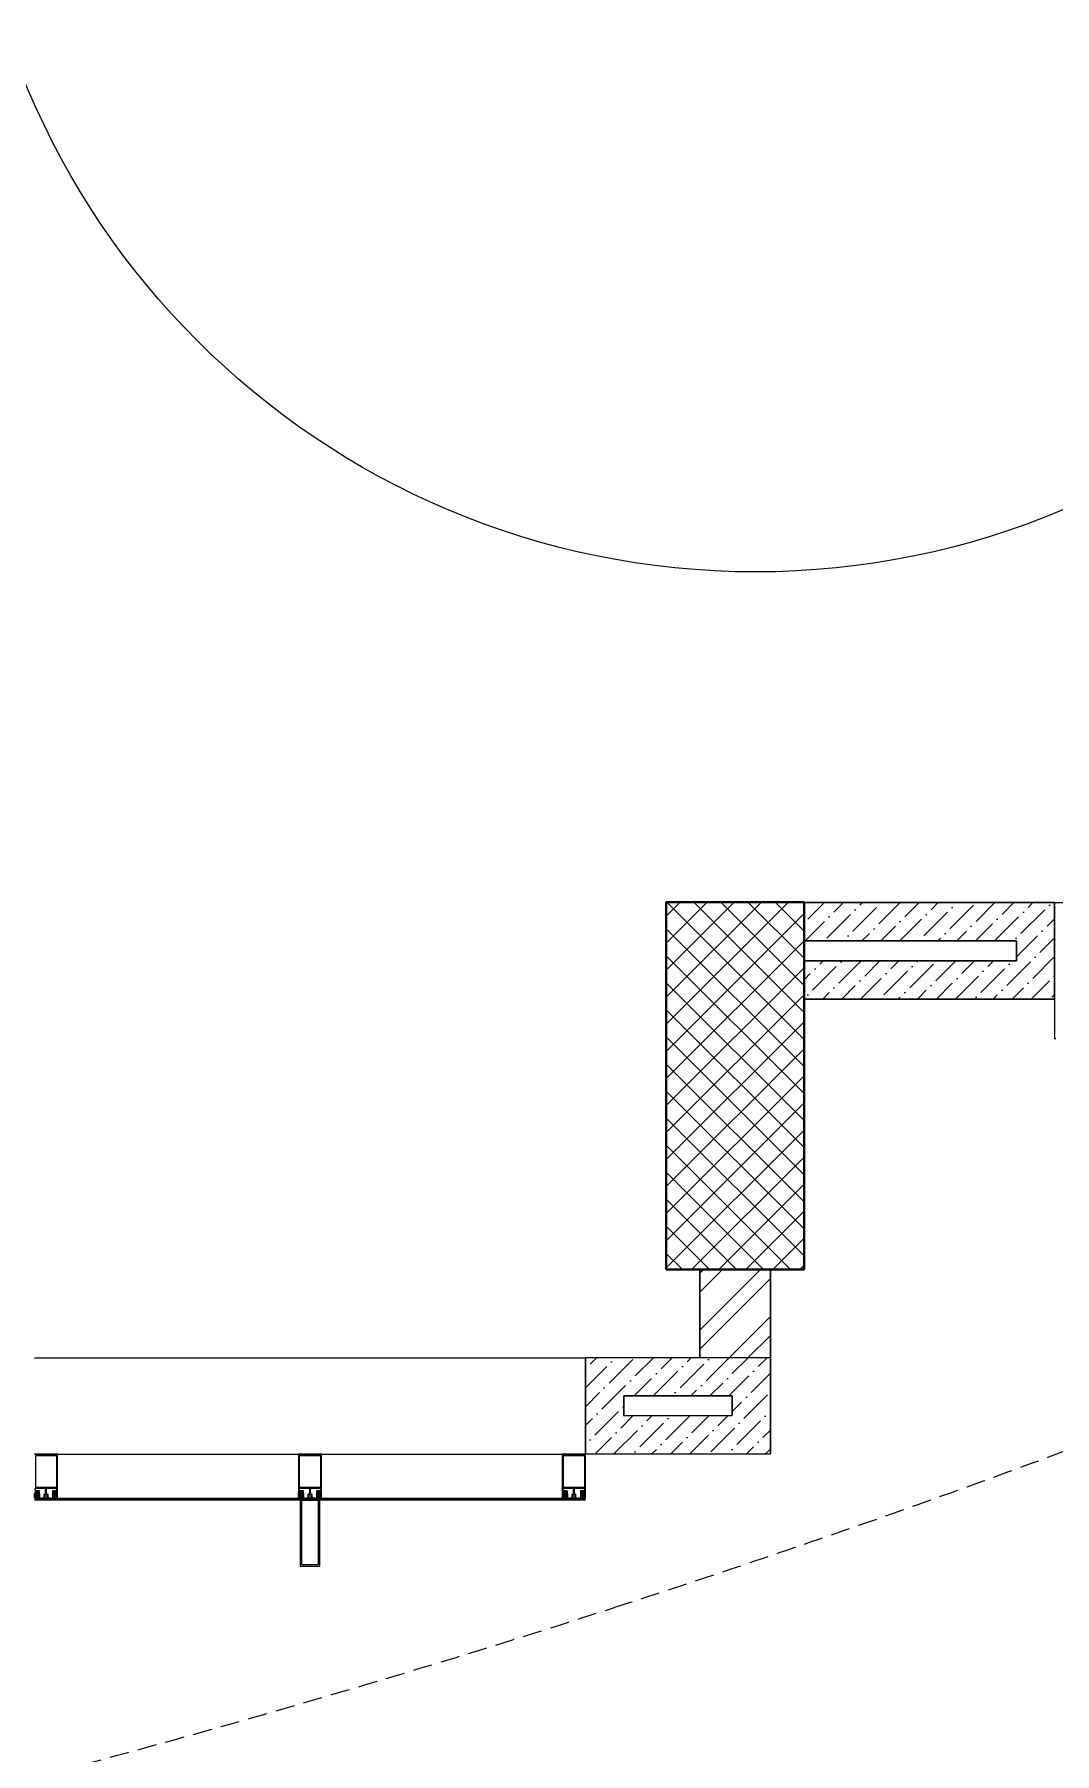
# Model space of a CAD drawing. Header units: millimetres. Extents: x 8275 to 147087, y -297470 to -191881.
# Drawn here: x 54468 to 57801, y -291224 to -285606 of the extents above; entities that cross this region are included whole.
import ezdxf

# ---------------------------------------------------------------- set-up
doc = ezdxf.new("R2010")
doc.units = ezdxf.units.MM
doc.header["$LTSCALE"] = 250
doc.header["$MEASUREMENT"] = 0
doc.linetypes.add('HIDDEN', pattern=[0.375, 0.25, -0.125])
for name, color, linetype, lineweight in [('col', 6, 'Continuous', 40), ('ele', 51, 'Continuous', 18), ('hatch', 9, 'Continuous', 0), ('hidden', 153, 'HIDDEN', 13), ('wall', 1, 'Continuous', 30), ('win', 4, 'Continuous', 20)]:
    doc.layers.add(name, color=color, linetype=linetype, lineweight=lineweight)
doc.layers.add('FUR', color=140, linetype='Continuous')
pattern_1 = [(45, (-6686.7244, -319015.2779), (2e-16, 2.32600915), [4.93421053, -1.64473684]), (135, (-6685.5614, -319014.1149), (2e-16, 2.32600915), [4.93421053, -1.64473684])]
pattern_2 = [(45, (-6686.724, -319015.28), (23.20194, 85.073785), [109.375, -21.875, 0, -21.875])]

# ---------------------------------------------------------------- blocks, each defined once
blk = doc.blocks.new('A$C75BC0A19')
at = {"layer": 'hatch'}
h = blk.add_hatch(dxfattribs=at)
h.set_pattern_fill('ANSI37', color=256, scale=500, style=0)
h.set_pattern_definition([(45, (21686.574, 3085.615), (-44.194174, 44.194174), []), (135, (21686.574, 3085.615), (-44.194174, -44.194174), [])])
h.paths.add_polyline_path([(-82013.8, 5740), (-81563.8, 5740), (-81563.8, 6940), (-82013.8, 6940)])
at = {"layer": 'col', "elevation": -4747.5}
blk.add_lwpolyline([(-82013.8, 5740), (-81563.8, 5740), (-81563.8, 6940), (-82013.8, 6940)], close=True, dxfattribs=at)

msp = doc.modelspace()

# ---------------------------------------------------------------- hatches: boundary and pattern name
at = {"layer": 'hatch'}
h = msp.add_hatch(dxfattribs=at)
h.set_pattern_fill('ANSI36', color=256, scale=350, style=0)
h.set_pattern_definition(pattern_2)
h.paths.add_polyline_path([(56982.3, -288632.8), (56982.3, -288757.8), (57800.8, -288757.8), (57800.8, -288442.8), (56982.3, -288442.8), (56982.3, -288567.8), (57675.8, -288567.8), (57675.8, -288632.8)])
h = msp.add_hatch(dxfattribs=at)
h.set_pattern_fill('ANSI32', color=256, scale=350, style=0)
h.set_pattern_definition([(45, (-6686.72, -319015.28), (-92.80777, 92.80777), []), (45, (-6624.85, -319015.28), (-92.80777, 92.80777), [])])
edge = h.paths.add_edge_path()
edge.add_line((56872.3, -289641.7), (56642.3, -289641.7))
edge.add_line((56642.3, -289698), (56642.3, -289929.1))
edge.add_line((56642.3, -289929.1), (56872.3, -289929.1))
edge.add_line((56872.3, -289929.1), (56872.3, -289698))
h = msp.add_hatch(dxfattribs=at)
h.set_pattern_fill('ANSI36', color=256, scale=350, style=0)
h.set_pattern_definition(pattern_2)
h.paths.add_polyline_path([(56872.3, -290244.1), (56268.1, -290244.1), (56268.1, -289929.8), (56872.3, -289929.8)])
h.paths.add_polyline_path([(56393.1, -290054.5), (56747.3, -290054.5), (56747.3, -290119.1), (56393.1, -290119.1)], flags=16)
h = msp.add_hatch(dxfattribs=at)
h.set_pattern_fill('AR-HBONE', color=256, scale=0.411184, style=0)
h.set_pattern_definition(pattern_1)
h.paths.add_polyline_path([(54473.7, -290371.4), (54473.7, -290373.5), (54479.1, -290373.5), (54479.1, -290371.4)], flags=16)
h.paths.add_polyline_path([(54538, -290371.4), (54538, -290373.5), (54532.5, -290373.5), (54532.5, -290371.4)], flags=16)
edge = h.paths.add_edge_path()
edge.add_arc((54483.9, -290385.7), 0.685, 180, 360, ccw=False)
edge.add_arc((54482.6, -290385.7), 0.685, 180, 360, ccw=False)
edge.add_arc((54481.2, -290385.7), 0.685, 180, 360, ccw=False)
edge.add_arc((54479.8, -290385.7), 0.685, -180, 0, ccw=False)
edge.add_arc((54478.5, -290385.7), 0.685, -180, 0, ccw=False)
edge.add_arc((54477.1, -290385.7), 0.685, 180, 360, ccw=False)
edge.add_arc((54475.7, -290385.7), 0.685, 180, 360, ccw=False)
edge.add_arc((54474.3, -290385.7), 0.685, -180, 0, ccw=False)
edge.add_arc((54473, -290385.7), 0.685, 180, 360, ccw=False)
edge.add_arc((54471.6, -290385.7), 0.685, -180, 0, ccw=False)
edge.add_arc((54470.2, -290385.7), 0.685, 180, 360, ccw=False)
edge.add_arc((54468.9, -290385.7), 0.685, -180, 0, ccw=False)
edge.add_line((54468.2, -290385.7), (54468.2, -290373.5))
edge.add_line((54468.2, -290373.5), (54472, -290373.5))
edge.add_line((54472, -290373.5), (54472, -290371.4))
edge.add_line((54472, -290371.4), (54470.2, -290371.4))
edge.add_line((54470.2, -290371.4), (54471.9, -290368))
edge.add_line((54471.9, -290368), (54480.8, -290368))
edge.add_line((54480.8, -290368), (54482.6, -290371.4))
edge.add_line((54482.6, -290371.4), (54480.8, -290371.4))
edge.add_line((54480.8, -290371.4), (54480.8, -290373.5))
edge.add_line((54480.8, -290373.5), (54484.6, -290373.5))
edge.add_line((54484.6, -290373.5), (54484.6, -290385.7))
edge.add_arc((54527.7, -290385.6), 0.685, 180, 360)
edge.add_arc((54529.1, -290385.6), 0.685, 180, 360)
edge.add_arc((54530.4, -290385.6), 0.685, 180, 360)
edge.add_arc((54531.8, -290385.6), 0.685, 180, 360)
edge.add_arc((54533.2, -290385.6), 0.685, 180, 360)
edge.add_arc((54534.5, -290385.6), 0.685, 180, 360)
edge.add_arc((54535.9, -290385.6), 0.685, 180, 360)
edge.add_arc((54537.3, -290385.6), 0.685, 180, 360)
edge.add_arc((54538.7, -290385.6), 0.685, 180, 360)
edge.add_arc((54540, -290385.6), 0.685, 180, 360)
edge.add_arc((54541.4, -290385.6), 0.685, 180, 360)
edge.add_arc((54542.8, -290385.6), 0.685, 180, 360)
edge.add_line((54543.5, -290385.6), (54543.5, -290373.5))
edge.add_line((54543.5, -290373.5), (54539.6, -290373.5))
edge.add_line((54539.6, -290373.5), (54539.6, -290371.4))
edge.add_line((54539.6, -290371.4), (54541.4, -290371.4))
edge.add_line((54541.4, -290371.4), (54539.7, -290368))
edge.add_line((54539.7, -290368), (54530.8, -290368))
edge.add_line((54530.8, -290368), (54529.1, -290371.4))
edge.add_line((54529.1, -290371.4), (54530.8, -290371.4))
edge.add_line((54530.8, -290371.4), (54530.8, -290373.5))
edge.add_line((54530.8, -290373.5), (54527, -290373.5))
edge.add_line((54527, -290373.5), (54527, -290385.6))
h = msp.add_hatch(dxfattribs=at)
h.set_pattern_fill('AR-HBONE', color=256, scale=0.411184, style=0)
h.set_pattern_definition(pattern_1)
h.paths.add_polyline_path([(55336.3, -290371.4), (55336.3, -290373.5), (55341.8, -290373.5), (55341.8, -290371.4)], flags=16)
h.paths.add_polyline_path([(55400.6, -290371.4), (55400.6, -290373.5), (55395.2, -290373.5), (55395.2, -290371.4)], flags=16)
edge = h.paths.add_edge_path()
edge.add_arc((55346.6, -290385.7), 0.685, 180, 360, ccw=False)
edge.add_arc((55345.2, -290385.7), 0.685, 180, 360, ccw=False)
edge.add_arc((55343.9, -290385.7), 0.685, 180, 360, ccw=False)
edge.add_arc((55342.5, -290385.7), 0.685, -180, 0, ccw=False)
edge.add_arc((55341.1, -290385.7), 0.685, -180, 0, ccw=False)
edge.add_arc((55339.8, -290385.7), 0.685, 180, 360, ccw=False)
edge.add_arc((55338.4, -290385.7), 0.685, 180, 360, ccw=False)
edge.add_arc((55337, -290385.7), 0.685, -180, 0, ccw=False)
edge.add_arc((55335.7, -290385.7), 0.685, 180, 360, ccw=False)
edge.add_arc((55334.3, -290385.7), 0.685, -180, 0, ccw=False)
edge.add_arc((55332.9, -290385.7), 0.685, 180, 360, ccw=False)
edge.add_arc((55331.5, -290385.7), 0.685, -180, 0, ccw=False)
edge.add_line((55330.9, -290385.7), (55330.9, -290373.5))
edge.add_line((55330.9, -290373.5), (55334.7, -290373.5))
edge.add_line((55334.7, -290373.5), (55334.7, -290371.4))
edge.add_line((55334.7, -290371.4), (55332.9, -290371.4))
edge.add_line((55332.9, -290371.4), (55334.6, -290368))
edge.add_line((55334.6, -290368), (55343.5, -290368))
edge.add_line((55343.5, -290368), (55345.2, -290371.4))
edge.add_line((55345.2, -290371.4), (55343.5, -290371.4))
edge.add_line((55343.5, -290371.4), (55343.5, -290373.5))
edge.add_line((55343.5, -290373.5), (55347.3, -290373.5))
edge.add_line((55347.3, -290373.5), (55347.3, -290385.7))
edge.add_arc((55390.4, -290385.6), 0.685, 180, 360)
edge.add_arc((55391.7, -290385.6), 0.685, 180, 360)
edge.add_arc((55393.1, -290385.6), 0.685, 180, 360)
edge.add_arc((55394.5, -290385.6), 0.685, 180, 360)
edge.add_arc((55395.9, -290385.6), 0.685, 180, 360)
edge.add_arc((55397.2, -290385.6), 0.685, 180, 360)
edge.add_arc((55398.6, -290385.6), 0.685, 180, 360)
edge.add_arc((55400, -290385.6), 0.685, 180, 360)
edge.add_arc((55401.3, -290385.6), 0.685, 180, 360)
edge.add_arc((55402.7, -290385.6), 0.685, 180, 360)
edge.add_arc((55404.1, -290385.6), 0.685, 180, 360)
edge.add_arc((55405.4, -290385.6), 0.685, 180, 360)
edge.add_line((55406.1, -290385.6), (55406.1, -290373.5))
edge.add_line((55406.1, -290373.5), (55402.3, -290373.5))
edge.add_line((55402.3, -290373.5), (55402.3, -290371.4))
edge.add_line((55402.3, -290371.4), (55404.1, -290371.4))
edge.add_line((55404.1, -290371.4), (55402.4, -290368))
edge.add_line((55402.4, -290368), (55393.5, -290368))
edge.add_line((55393.5, -290368), (55391.7, -290371.4))
edge.add_line((55391.7, -290371.4), (55393.5, -290371.4))
edge.add_line((55393.5, -290371.4), (55393.5, -290373.5))
edge.add_line((55393.5, -290373.5), (55389.7, -290373.5))
edge.add_line((55389.7, -290373.5), (55389.7, -290385.6))
h = msp.add_hatch(dxfattribs=at)
h.set_pattern_fill('AR-HBONE', color=256, scale=0.411184, style=0)
h.set_pattern_definition(pattern_1)
h.paths.add_polyline_path([(56198.3, -290371.4), (56198.3, -290373.5), (56203.8, -290373.5), (56203.8, -290371.4)], flags=16)
h.paths.add_polyline_path([(56262.6, -290371.4), (56262.6, -290373.5), (56257.1, -290373.5), (56257.1, -290371.4)], flags=16)
edge = h.paths.add_edge_path()
edge.add_arc((56208.6, -290385.7), 0.685, 180, 360, ccw=False)
edge.add_arc((56207.2, -290385.7), 0.685, 180, 360, ccw=False)
edge.add_arc((56205.8, -290385.7), 0.685, 180, 360, ccw=False)
edge.add_arc((56204.4, -290385.7), 0.685, -180, 0, ccw=False)
edge.add_arc((56203.1, -290385.7), 0.685, -180, 0, ccw=False)
edge.add_arc((56201.7, -290385.7), 0.685, 180, 360, ccw=False)
edge.add_arc((56200.3, -290385.7), 0.685, 180, 360, ccw=False)
edge.add_arc((56199, -290385.7), 0.685, -180, 0, ccw=False)
edge.add_arc((56197.6, -290385.7), 0.685, 180, 360, ccw=False)
edge.add_arc((56196.2, -290385.7), 0.685, -180, 0, ccw=False)
edge.add_arc((56194.8, -290385.7), 0.685, 180, 360, ccw=False)
edge.add_arc((56193.5, -290385.7), 0.685, -180, 0, ccw=False)
edge.add_line((56192.8, -290385.7), (56192.8, -290373.5))
edge.add_line((56192.8, -290373.5), (56196.6, -290373.5))
edge.add_line((56196.6, -290373.5), (56196.6, -290371.4))
edge.add_line((56196.6, -290371.4), (56194.8, -290371.4))
edge.add_line((56194.8, -290371.4), (56196.5, -290368))
edge.add_line((56196.5, -290368), (56205.4, -290368))
edge.add_line((56205.4, -290368), (56207.2, -290371.4))
edge.add_line((56207.2, -290371.4), (56205.4, -290371.4))
edge.add_line((56205.4, -290371.4), (56205.4, -290373.5))
edge.add_line((56205.4, -290373.5), (56209.2, -290373.5))
edge.add_line((56209.2, -290373.5), (56209.2, -290385.7))
edge.add_arc((56252.3, -290385.6), 0.685, 180, 360)
edge.add_arc((56253.7, -290385.6), 0.685, 180, 360)
edge.add_arc((56255, -290385.6), 0.685, 180, 360)
edge.add_arc((56256.4, -290385.6), 0.685, 180, 360)
edge.add_arc((56257.8, -290385.6), 0.685, 180, 360)
edge.add_arc((56259.2, -290385.6), 0.685, 180, 360)
edge.add_arc((56260.5, -290385.6), 0.685, 180, 360)
edge.add_arc((56261.9, -290385.6), 0.685, 180, 360)
edge.add_arc((56263.3, -290385.6), 0.685, 180, 360)
edge.add_arc((56264.6, -290385.6), 0.685, 180, 360)
edge.add_arc((56266, -290385.6), 0.685, 180, 360)
edge.add_arc((56267.4, -290385.6), 0.685, 180, 360)
edge.add_line((56268.1, -290385.6), (56268.1, -290373.5))
edge.add_line((56268.1, -290373.5), (56264.2, -290373.5))
edge.add_line((56264.2, -290373.5), (56264.2, -290371.4))
edge.add_line((56264.2, -290371.4), (56266, -290371.4))
edge.add_line((56266, -290371.4), (56264.4, -290368))
edge.add_line((56264.4, -290368), (56255.4, -290368))
edge.add_line((56255.4, -290368), (56253.7, -290371.4))
edge.add_line((56253.7, -290371.4), (56255.5, -290371.4))
edge.add_line((56255.5, -290371.4), (56255.5, -290373.5))
edge.add_line((56255.5, -290373.5), (56251.6, -290373.5))
edge.add_line((56251.6, -290373.5), (56251.6, -290385.6))

# ---------------------------------------------------------------- linework, layer by layer
at = {"layer": 'ele'}
for p, q in [((57800.8, -288442.8, -11300.6), (59600.8, -288442.8, -11300.6)), ((54468.1, -289929.8, -11300.6), (56268.1, -289929.8, -11300.6))]:
    msp.add_line(p, q, dxfattribs=at)
msp.add_arc((45275.3, -256467.2, -11300.6), 38297.3, 283.99841, 295.3793, dxfattribs=at)
at = {"layer": 'FUR', "linetype": 'ByBlock', "ltscale": 100}
msp.add_circle((56823.7, -284783.8, 100060), 2578.4, dxfattribs=at)
at = {"layer": 'hidden'}
for start, end in [(287.92063, 290.80832), (283.99841, 287.91922)]:
    msp.add_arc((45275.3, -256467.2, -11300.6), 36027.3, start, end, dxfattribs=at)
at = {"layer": 'wall'}
for p, q in [((56982.3, -288442.8, -11300.6), (57800.8, -288442.8, -11300.6)), ((57800.8, -288442.8, -11300.6), (57800.8, -288757.8, -11300.6)), ((56982.3, -288567.8, -11300.6), (57675.8, -288567.8, -11300.6)), ((57675.8, -288567.8, -11300.6), (57675.8, -288632.8, -11300.6)), ((56982.3, -288632.8, -11300.6), (57675.8, -288632.8, -11300.6)), ((56982.3, -288757.8, -11300.6), (57800.8, -288757.8, -11300.6)), ((56642.3, -289641.6, -11300.6), (56642.3, -289929.3, -11300.6)), ((56872.3, -289641.6, -11300.6), (56872.3, -289929.1, -11300.6)), ((56872.3, -289929.1, -11300.6), (56268.1, -289929.8, -11300.6)), ((56268.1, -290245.8, -11300.6), (56268.1, -289929.8, -11300.6)), ((56872.3, -290244.1, -11300.6), (56872.3, -289929.1, -11300.6)), ((56747.3, -290054.1, -11300.6), (56393.1, -290054.5, -11300.6)), ((56393.1, -290119.5, -11300.6), (56393.1, -290054.5, -11300.6)), ((56747.3, -290119.1, -11300.6), (56747.3, -290054.1, -11300.6)), ((56393.1, -290119.5, -11300.6), (56747.3, -290119.1, -11300.6)), ((56268.1, -290244.8, -11300.6), (56872.3, -290244.1, -11300.6))]:
    msp.add_line(p, q, dxfattribs=at)
at = {"layer": 'win'}
for p, q in [((54468.5, -290244.8, -11300.6), (56268.5, -290244.8, -11300.6)), ((54468.1, -290388.4, -11300.6), (56268.1, -290388.5, -11300.6)), ((56268.1, -290389.6, -11300.6), (54468.1, -290389.5, -11300.6)), ((56268.1, -290390.7, -11300.6), (54468.1, -290390.6, -11300.6)), ((56268.1, -290391.8, -11300.6), (54468.1, -290391.7, -11300.6)), ((56268.1, -290392.9, -11300.6), (54468.1, -290392.8, -11300.6)), ((56268.1, -290394, -11300.6), (54468.1, -290393.9, -11300.6)), ((56268.1, -290395.1, -11300.6), (54468.1, -290395, -11300.6)), ((54494.8, -290386.5, -11300.6), (54496.2, -290387.9, -11300.6)), ((54496.2, -290393.4, -11300.6), (54494.8, -290394.8, -11300.6)), ((54496.2, -290387.9, -11300.6), (54496.2, -290393.4, -11300.6)), ((54516.8, -290386.5, -11300.6), (54515.4, -290387.9, -11300.6)), ((54515.4, -290387.9, -11300.6), (54515.4, -290393.4, -11300.6)), ((54515.4, -290393.4, -11300.6), (54516.8, -290394.8, -11300.6)), ((55357.5, -290386.5, -11300.6), (55358.9, -290387.9, -11300.6)), ((55358.9, -290393.4, -11300.6), (55357.5, -290394.8, -11300.6)), ((55358.9, -290387.9, -11300.6), (55358.9, -290393.4, -11300.6)), ((55379.5, -290386.5, -11300.6), (55378.1, -290387.9, -11300.6)), ((55378.1, -290387.9, -11300.6), (55378.1, -290393.4, -11300.6)), ((55378.1, -290393.4, -11300.6), (55379.5, -290394.8, -11300.6)), ((56219.5, -290386.5, -11300.6), (56220.8, -290387.9, -11300.6)), ((56220.8, -290393.4, -11300.6), (56219.5, -290394.8, -11300.6)), ((56220.8, -290387.9, -11300.6), (56220.8, -290393.4, -11300.6)), ((56241.4, -290386.5, -11300.6), (56240, -290387.9, -11300.6)), ((56240, -290387.9, -11300.6), (56240, -290393.4, -11300.6)), ((56240, -290393.4, -11300.6), (56241.4, -290394.8, -11300.6))]:
    msp.add_line(p, q, dxfattribs=at)
at = {"layer": 'win', "elevation": -11300.6}
msp.add_lwpolyline([(57800.8, -288757.9), (57800.8, -288886.6), (57804.6, -288886.6)], dxfattribs=at)
for points in [[(54468.1, -290373.5), (54472, -290373.5), (54472, -290371.4), (54470.2, -290371.4), (54470.2, -290368), (54482.5, -290368), (54482.5, -290371.4), (54480.7, -290371.4), (54480.7, -290373.5), (54484.6, -290373.5), (54484.6, -290367, 0.414214), (54482.1, -290364.6), (54473.3, -290364.6, -0.414214), (54470.9, -290362.1), (54470.9, -290358.1, -0.414214), (54473.3, -290355.7), (54503.8, -290355.7), (54503.8, -290371.4, -0.198912), (54503, -290373.2), (54499.7, -290376.5, 0.198912), (54499, -290378.3), (54499, -290390.9, 0.960671), (54502.5, -290391), (54503.1, -290390.5), (54503.1, -290387.7), (54502.5, -290387.2), (54503.1, -290386.6), (54503.1, -290383.9), (54502.5, -290383.3), (54503.1, -290382.8), (54503.1, -290380.1), (54502.5, -290379.5), (54505.8, -290376.2), (54509.1, -290379.5), (54508.6, -290380.1), (54508.6, -290382.8), (54509.1, -290383.3), (54508.6, -290383.9), (54508.6, -290386.6), (54509.1, -290387.2), (54508.6, -290387.7), (54508.6, -290390.5), (54509.1, -290391, 0.960671), (54512.7, -290390.9), (54512.7, -290378.3, 0.198912), (54511.9, -290376.5), (54508.6, -290373.2, -0.198912), (54507.9, -290371.4), (54507.9, -290355.7), (54538.3, -290355.7, -0.414214), (54540.8, -290358.1), (54540.8, -290362.1, -0.414214), (54538.3, -290364.6), (54529.5, -290364.6, 0.414214), (54527.1, -290367), (54527.1, -290373.5), (54530.9, -290373.5), (54530.9, -290371.4), (54529.1, -290371.4), (54529.1, -290368), (54541.5, -290368), (54541.5, -290371.4), (54539.7, -290371.4), (54539.7, -290373.5), (54543.5, -290373.5), (54543.5, -290244.8), (54468.1, -290244.8)], [(54484.6, -290385.7, -1), (54483.3, -290385.7, -1), (54481.9, -290385.7, -1), (54480.5, -290385.7, -1), (54479.1, -290385.7, -1), (54477.8, -290385.7, -1), (54476.4, -290385.7, -1), (54475, -290385.7, -1), (54473.7, -290385.7, -1), (54472.3, -290385.7, -1), (54470.9, -290385.7, -1), (54469.5, -290385.7, -1), (54468.2, -290385.7), (54468.2, -290373.5), (54472, -290373.5), (54472, -290371.4), (54470.2, -290371.4), (54471.9, -290368), (54480.8, -290368), (54482.6, -290371.4), (54480.7, -290371.4), (54480.7, -290373.5), (54484.6, -290373.5), (54484.6, -290385.7)], [(54527, -290385.6, 1), (54528.4, -290385.6, 1), (54529.7, -290385.6, 1), (54531.1, -290385.6, 1), (54532.5, -290385.6, 1), (54533.9, -290385.6, 1), (54535.2, -290385.6, 1), (54536.6, -290385.6, 1), (54538, -290385.6, 1), (54539.3, -290385.6, 1), (54540.7, -290385.6, 1), (54542.1, -290385.6, 1), (54543.5, -290385.6), (54543.5, -290373.5), (54539.6, -290373.5), (54539.6, -290371.4), (54541.4, -290371.4), (54539.7, -290368), (54530.8, -290368), (54529.1, -290371.4), (54530.8, -290371.4), (54530.8, -290373.5), (54527, -290373.5), (54527, -290385.6)], [(55347.3, -290385.7, -1), (55345.9, -290385.7, -1), (55344.6, -290385.7, -1), (55343.2, -290385.7, -1), (55341.8, -290385.7, -1), (55340.4, -290385.7, -1), (55339.1, -290385.7, -1), (55337.7, -290385.7, -1), (55336.3, -290385.7, -1), (55335, -290385.7, -1), (55333.6, -290385.7, -1), (55332.2, -290385.7, -1), (55330.9, -290385.7), (55330.9, -290373.5), (55334.6, -290373.5), (55334.6, -290371.4), (55332.9, -290371.4), (55334.6, -290368), (55343.5, -290368), (55345.2, -290371.4), (55343.4, -290371.4), (55343.4, -290373.5), (55347.3, -290373.5), (55347.3, -290385.7)], [(55389.7, -290385.6, 1), (55391.1, -290385.6, 1), (55392.4, -290385.6, 1), (55393.8, -290385.6, 1), (55395.2, -290385.6, 1), (55396.5, -290385.6, 1), (55397.9, -290385.6, 1), (55399.3, -290385.6, 1), (55400.6, -290385.6, 1), (55402, -290385.6, 1), (55403.4, -290385.6, 1), (55404.8, -290385.6, 1), (55406.1, -290385.6), (55406.1, -290373.5), (55402.3, -290373.5), (55402.3, -290371.4), (55404.1, -290371.4), (55402.4, -290368), (55393.5, -290368), (55391.7, -290371.4), (55393.5, -290371.4), (55393.5, -290373.5), (55389.7, -290373.5), (55389.7, -290385.6)], [(56209.2, -290385.7, -1), (56207.9, -290385.7, -1), (56206.5, -290385.7, -1), (56205.1, -290385.7, -1), (56203.8, -290385.7, -1), (56202.4, -290385.7, -1), (56201, -290385.7, -1), (56199.6, -290385.7, -1), (56198.3, -290385.7, -1), (56196.9, -290385.7, -1), (56195.5, -290385.7, -1), (56194.2, -290385.7, -1), (56192.8, -290385.7), (56192.8, -290373.5), (56196.6, -290373.5), (56196.6, -290371.4), (56194.8, -290371.4), (56196.5, -290368), (56205.4, -290368), (56207.2, -290371.4), (56205.3, -290371.4), (56205.3, -290373.5), (56209.2, -290373.5), (56209.2, -290385.7)], [(56251.6, -290385.6, 1), (56253, -290385.6, 1), (56254.4, -290385.6, 1), (56255.7, -290385.6, 1), (56257.1, -290385.6, 1), (56258.5, -290385.6, 1), (56259.8, -290385.6, 1), (56261.2, -290385.6, 1), (56262.6, -290385.6, 1), (56264, -290385.6, 1), (56265.3, -290385.6, 1), (56266.7, -290385.6, 1), (56268.1, -290385.6), (56268.1, -290373.5), (56264.2, -290373.5), (56264.2, -290371.4), (56266, -290371.4), (56264.4, -290368), (56255.4, -290368), (56253.7, -290371.4), (56255.5, -290371.4), (56255.5, -290373.5), (56251.6, -290373.5), (56251.6, -290385.6)]]:
    msp.add_lwpolyline(points, format="xyb", dxfattribs=at)
for points in [[(54471.2, -290250.2), (54471.2, -290352.9), (54541.1, -290352.9), (54541.1, -290250.2)], [(55333.5, -290250.2), (55333.5, -290352.9), (55403.4, -290352.9), (55403.4, -290250.2)], [(56195.8, -290250.2), (56195.8, -290352.9), (56265.8, -290352.9), (56265.8, -290250.2)], [(54474, -290371.4), (54474, -290373.5), (54479.5, -290373.5), (54479.5, -290371.4)], [(54538.3, -290371.4), (54538.3, -290373.5), (54532.9, -290373.5), (54532.9, -290371.4)], [(55336.3, -290371.4), (55336.3, -290373.5), (55341.8, -290373.5), (55341.8, -290371.4)], [(55400.6, -290371.4), (55400.6, -290373.5), (55395.2, -290373.5), (55395.2, -290371.4)], [(56198.6, -290371.4), (56198.6, -290373.5), (56204.1, -290373.5), (56204.1, -290371.4)], [(56263, -290371.4), (56263, -290373.5), (56257.5, -290373.5), (56257.5, -290371.4)]]:
    msp.add_lwpolyline(points, close=True, dxfattribs=at)
for points in [[(55371.2, -290382.8), (55371.8, -290383.3), (55371.2, -290383.9), (55371.2, -290386.6), (55371.8, -290387.2), (55371.2, -290387.7), (55371.2, -290390.5), (55371.8, -290391, 0.960671), (55375.3, -290390.9), (55375.3, -290378.3, 0.198912), (55374.6, -290376.5), (55371.3, -290373.2, -0.198912), (55370.5, -290371.4), (55370.5, -290355.7), (55401, -290355.7, -0.414214), (55403.4, -290358.1), (55403.4, -290362.1, -0.414214), (55401, -290364.6), (55392.2, -290364.6, 0.414214), (55389.7, -290367), (55389.7, -290373.5), (55393.6, -290373.5), (55393.6, -290371.4), (55391.8, -290371.4), (55391.8, -290368), (55404.1, -290368), (55404.1, -290371.4), (55402.3, -290371.4), (55402.3, -290373.5), (55406.2, -290373.5), (55406.2, -290244.8), (55330.8, -290244.8), (55330.8, -290373.5), (55334.6, -290373.5), (55334.6, -290371.4), (55332.9, -290371.4), (55332.9, -290368), (55345.2, -290368), (55345.2, -290371.4), (55343.4, -290371.4), (55343.4, -290373.5), (55347.2, -290373.5), (55347.2, -290367, 0.414214), (55344.8, -290364.6), (55336, -290364.6, -0.414214), (55333.5, -290362.1), (55333.5, -290358.1, -0.414214), (55336, -290355.7), (55366.4, -290355.7), (55366.4, -290371.4, -0.198912), (55365.7, -290373.2), (55362.4, -290376.5, 0.198912), (55361.6, -290378.3), (55361.6, -290390.9, 0.960671), (55365.2, -290391), (55365.8, -290390.5), (55365.8, -290387.7), (55365.2, -290387.2), (55365.8, -290386.6), (55365.8, -290383.9), (55365.2, -290383.3), (55365.8, -290382.8), (55365.8, -290380.1), (55365.2, -290379.5), (55368.5, -290376.2), (55371.8, -290379.5), (55371.2, -290380.1)], [(56233.2, -290382.8), (56233.7, -290383.3), (56233.2, -290383.9), (56233.2, -290386.6), (56233.7, -290387.2), (56233.2, -290387.7), (56233.2, -290390.5), (56233.7, -290391, 0.960671), (56237.3, -290390.9), (56237.3, -290378.3, 0.198912), (56236.6, -290376.5), (56233.2, -290373.2, -0.198912), (56232.5, -290371.4), (56232.5, -290355.7), (56262.9, -290355.7, -0.414214), (56265.4, -290358.1), (56265.4, -290362.1, -0.414214), (56262.9, -290364.6), (56254.1, -290364.6, 0.414214), (56251.7, -290367), (56251.7, -290373.5), (56255.5, -290373.5), (56255.5, -290371.4), (56253.7, -290371.4), (56253.7, -290368), (56266.1, -290368), (56266.1, -290371.4), (56264.3, -290371.4), (56264.3, -290373.5), (56268.1, -290373.5), (56268.1, -290244.8), (56192.7, -290244.8), (56192.7, -290373.5), (56196.6, -290373.5), (56196.6, -290371.4), (56194.8, -290371.4), (56194.8, -290368), (56207.1, -290368), (56207.1, -290371.4), (56205.3, -290371.4), (56205.3, -290373.5), (56209.2, -290373.5), (56209.2, -290367, 0.414214), (56206.7, -290364.6), (56197.9, -290364.6, -0.414214), (56195.5, -290362.1), (56195.5, -290358.1, -0.414214), (56197.9, -290355.7), (56228.4, -290355.7), (56228.4, -290371.4, -0.198912), (56227.7, -290373.2), (56224.3, -290376.5, 0.198912), (56223.6, -290378.3), (56223.6, -290390.9, 0.960671), (56227.1, -290391), (56227.7, -290390.5), (56227.7, -290387.7), (56227.1, -290387.2), (56227.7, -290386.6), (56227.7, -290383.9), (56227.1, -290383.3), (56227.7, -290382.8), (56227.7, -290380.1), (56227.1, -290379.5), (56230.4, -290376.2), (56233.7, -290379.5), (56233.2, -290380.1)]]:
    msp.add_lwpolyline(points, format="xyb", close=True, dxfattribs=at)
at = {"layer": 'win', "extrusion": (5.57819e-18, 4.27086e-05, 1), "elevation": -11314.3}
for points in [[(55401, -290610.2), (55401, -290390.9), (55336, -290390.9), (55336, -290610.2)], [(55396, -290605.2), (55396, -290395.9), (55341, -290395.9), (55341, -290605.2)]]:
    msp.add_lwpolyline(points, close=True, dxfattribs=at)
at = {"layer": 'win'}
for centre, radius, start, end in [((54505.8, -290449.7, -11300.6), 56, 78.7142, 101.2858), ((54505.8, -290452.4, -11300.6), 59.5, 80.3724, 99.6276), ((54499.2, -290414.6, -11300.6), 23.7, 90.5827, 97.2319), ((54498.9, -290403.2, -11300.6), 11.8, 89.2696, 102.9213), ((54499.7, -290410.5, -11300.6), 18.7, 91.462, 100.7613), ((54502.7, -290430.2, -11300.6), 38.2, 94.8062, 99.8319), ((54505.8, -290453.3, -11300.6), 61, 80.9489, 99.0511), ((54505.8, -290646.5, -11300.6), 254.6, 89.1895, 90.8105), ((54505.8, -290470.8, -11300.6), 79.4, 87.5658, 92.4342), ((54505.8, -290452.9, -11300.6), 62, 87.0118, 92.9882), ((54505.8, -290424.4, -11300.6), 34.1, 85.3872, 94.6128), ((54510.2, -290419.5, -11300.6), 27.3, 79.0292, 86.0298), ((54511.5, -290413.5, -11300.6), 21.7, 79.6267, 87.558), ((54512.8, -290400.8, -11300.6), 9.46, 74.1249, 91.2788), ((54512.1, -290406.5, -11300.6), 15.6, 77.8628, 87.9964), ((55368.5, -290449.7, -11300.6), 56, 78.7142, 101.2858), ((55368.5, -290452.4, -11300.6), 59.5, 80.3724, 99.6276), ((55361.9, -290414.6, -11300.6), 23.7, 90.5827, 97.2319), ((55361.5, -290403.2, -11300.6), 11.8, 89.2696, 102.9213), ((55362.4, -290410.5, -11300.6), 18.7, 91.462, 100.7613), ((55365.4, -290430.2, -11300.6), 38.2, 94.8062, 99.8319), ((55368.5, -290453.3, -11300.6), 61, 80.9489, 99.0511), ((55368.5, -290646.5, -11300.6), 254.6, 89.1895, 90.8105), ((55368.5, -290470.8, -11300.6), 79.4, 87.5658, 92.4342), ((55368.5, -290452.9, -11300.6), 62, 87.0118, 92.9882), ((55368.5, -290424.4, -11300.6), 34.1, 85.3872, 94.6128), ((55372.9, -290419.5, -11300.6), 27.3, 79.0292, 86.0298), ((55374.2, -290413.5, -11300.6), 21.7, 79.6267, 87.558), ((55374.8, -290406.5, -11300.6), 15.6, 77.8628, 87.9964), ((55375.5, -290400.8, -11300.6), 9.46, 74.1249, 91.2788), ((56230.4, -290449.7, -11300.6), 56, 78.7142, 101.2858), ((56230.4, -290452.4, -11300.6), 59.5, 80.3724, 99.6276), ((56223.8, -290414.6, -11300.6), 23.7, 90.5827, 97.2319), ((56223.5, -290403.2, -11300.6), 11.8, 89.2696, 102.9213), ((56224.3, -290410.5, -11300.6), 18.7, 91.462, 100.7613), ((56227.4, -290430.2, -11300.6), 38.2, 94.8062, 99.8319), ((56230.4, -290453.3, -11300.6), 61, 80.9489, 99.0511), ((56230.4, -290646.5, -11300.6), 254.6, 89.1895, 90.8105), ((56230.4, -290470.8, -11300.6), 79.4, 87.5658, 92.4342), ((56230.4, -290452.9, -11300.6), 62, 87.0118, 92.9882), ((56230.4, -290424.4, -11300.6), 34.1, 85.3872, 94.6128), ((56234.8, -290419.5, -11300.6), 27.3, 79.0292, 86.0298), ((56236.1, -290413.5, -11300.6), 21.7, 79.6267, 87.558), ((56237.4, -290400.8, -11300.6), 9.46, 74.1249, 91.2788), ((56236.7, -290406.5, -11300.6), 15.6, 77.8628, 87.9964)]:
    msp.add_arc(centre, radius, start, end, dxfattribs=at)

# ---------------------------------------------------------------- block references
at = {"layer": 'hatch'}
msp.add_blockref('A$C75BC0A19', (138546.1, -295381.5, -11300.6), dxfattribs=at)

doc.saveas('drawing.dxf')
